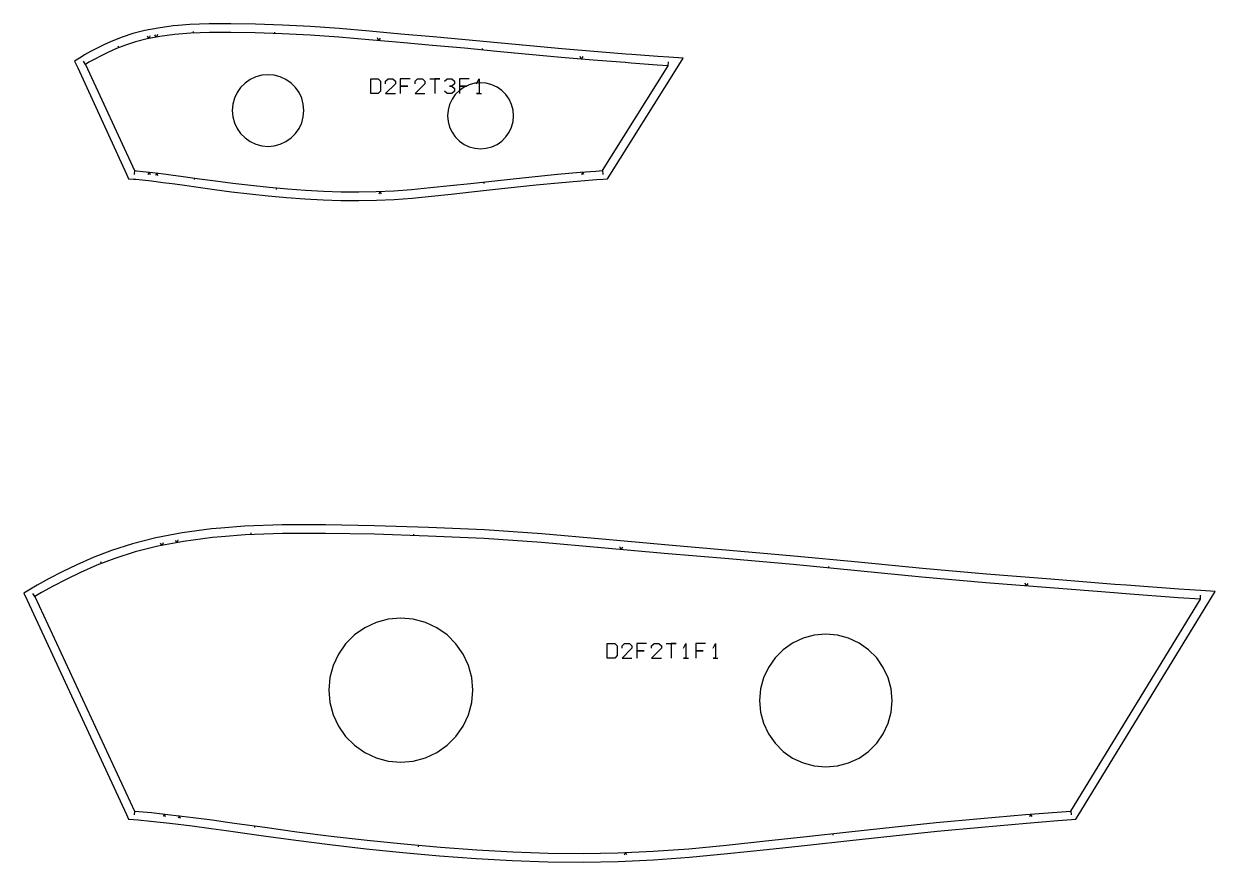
# Model space of a CAD drawing. Header units: metres. Extents: x -13 to 17753, y -154 to 3845.
# Drawn here: x 10441 to 11825, y -59 to 915 of the extents above; entities that cross this region are included whole.
import ezdxf

# ---------------------------------------------------------------- set-up
doc = ezdxf.new("R2010")
doc.units = ezdxf.units.M

msp = doc.modelspace()

# ---------------------------------------------------------------- linework, layer by layer
at = {"layer": 'Marge'}
for points in [[(10568.32, 734.16), (10570.905, 733.931), (10578.146, 733.233), (10589.202, 732.022), (10602.207, 730.429), (10613.122, 728.99), (10621.863, 727.767), (10627.275, 726.972), (10643.514, 724.687), (10662.314, 722.119), (10682.208, 719.531), (10703.349, 717.131), (10724.646, 714.93), (10746.088, 712.944), (10767.456, 711.363), (10788.496, 710.223), (10809.271, 709.475), (10829.835, 709.254), (10850.396, 709.716), (10871.052, 710.666), (10891.982, 712.1), (10914.258, 714.286), (10937.162, 716.678), (10960.849, 719.236), (10985.467, 721.966), (11010.622, 724.728), (11036.085, 727.38), (11061.802, 729.813), (11087.879, 732.112), (11106.146, 733.56), (11113.986, 734.149), (11119.026, 734.527), (11121.711, 738.809), (11198.021, 860.543), (11206.916, 874.732), (11190.206, 875.833), (11177.346, 876.68), (11147.095, 878.95), (11140.219, 879.507), (11103.058, 882.506), (11065.838, 885.482), (11028.685, 888.856), (10991.249, 892.575), (10953.868, 896.148), (10916.373, 899.507), (10878.951, 902.74), (10842.412, 906.042), (10807.356, 909.232), (10773.953, 911.542), (10741.291, 912.981), (10709.904, 914.008), (10681.289, 914.589), (10655.991, 914.553), (10633.825, 913.736), (10620.055, 912.577), (10614.297, 912.085), (10596.957, 909.693), (10581.477, 906.696), (10567.596, 903.197), (10555.209, 899.253), (10544.222, 894.987), (10534.61, 890.633), (10526.063, 886.418), (10518.305, 882.384), (10511.184, 878.422), (10507.257, 875.995), (10499.738, 871.347), (10503.429, 863.314), (10560.114, 739.946), (10562.538, 734.671)], [(10568.336, -9.963), (10573.506, -10.412), (10588.065, -11.794), (10610.306, -14.2), (10636.442, -17.369), (10658.363, -20.236), (10675.922, -22.675), (10686.814, -24.265), (10719.23, -28.803), (10756.788, -33.909), (10796.51, -39.054), (10838.626, -43.815), (10881.117, -48.188), (10923.893, -52.135), (10966.438, -55.268), (11008.317, -57.525), (11049.68, -59.007), (11090.549, -59.439), (11131.334, -58.517), (11172.406, -56.63), (11214.037, -53.785), (11258.29, -49.453), (11304.035, -44.698), (11351.371, -39.611), (11400.575, -34.185), (11450.894, -28.694), (11501.872, -23.424), (11553.398, -18.586), (11605.613, -14.02), (11642.234, -11.142), (11657.955, -9.972), (11663.067, -9.592), (11665.743, -5.22), (11816.367, 240.918), (11825.015, 255.049), (11808.482, 256.117), (11782.671, 257.783), (11722.111, 262.244), (11708.363, 263.339), (11634.05, 269.241), (11559.504, 275.116), (11485.115, 281.782), (11410.28, 289.124), (11335.578, 296.181), (11260.622, 302.822), (11185.742, 309.221), (11112.66, 315.756), (11042.768, 322.055), (10976.218, 326.613), (10911.015, 329.453), (10848.37, 331.479), (10791.364, 332.621), (10741.128, 332.551), (10697.28, 330.953), (10669.729, 328.649), (10658.75, 327.732), (10624.607, 323.072), (10594.187, 317.247), (10567.008, 310.476), (10542.808, 302.86), (10521.331, 294.62), (10502.379, 286.128), (10485.443, 277.872), (10470.134, 270.009), (10456.266, 262.402), (10448.386, 257.593), (10440.766, 252.943), (10444.524, 244.847), (10560.13, -4.21), (10562.568, -9.462)]]:
    msp.add_lwpolyline(points, close=True, dxfattribs=at)
at = {"layer": 'Patron'}
for points in [[(10569.201, 744.121), (10571.786, 743.892), (10579.105, 743.187), (10590.29, 741.962), (10603.422, 740.355), (10614.429, 738.904), (10623.248, 737.671), (10628.729, 736.866), (10644.907, 734.589), (10663.667, 732.027), (10683.498, 729.448), (10704.476, 727.067), (10725.674, 724.877), (10747.011, 722.901), (10768.193, 721.336), (10789.036, 720.209), (10809.63, 719.468), (10829.94, 719.253), (10850.169, 719.714), (10870.591, 720.655), (10891.297, 722.076), (10913.279, 724.238), (10936.124, 726.624), (10959.776, 729.178), (10984.365, 731.905), (11009.531, 734.669), (11035.049, 737.326), (11060.86, 739.768), (11087, 742.073), (11105.356, 743.529), (11113.238, 744.121), (11189.548, 865.854), (11176.597, 866.708), (11146.288, 868.983), (11139.415, 869.54), (11102.26, 872.538), (11064.933, 875.523), (11027.697, 878.905), (10990.298, 882.62), (10952.975, 886.188), (10915.512, 889.545), (10878.051, 892.78), (10841.505, 896.083), (10806.666, 899.256), (10773.513, 901.552), (10740.964, 902.986), (10709.7, 904.01), (10681.301, 904.589), (10656.354, 904.56), (10634.664, 903.771), (10620.881, 902.611), (10615.655, 902.178), (10598.848, 899.874), (10583.908, 896.996), (10570.616, 893.664), (10558.815, 889.926), (10548.344, 885.876), (10539.031, 881.663), (10530.672, 877.543), (10523.154, 873.638), (10516.442, 869.916), (10512.515, 867.489)], [(10569.201, 0), (10574.371, -0.449), (10589.01, -1.839), (10611.381, -4.258), (10637.646, -7.441), (10659.66, -10.32), (10677.298, -12.77), (10688.259, -14.37), (10720.617, -18.9), (10758.135, -24.001), (10797.795, -29.137), (10839.749, -33.879), (10882.141, -38.241), (10924.811, -42.177), (10967.172, -45.295), (11008.854, -47.54), (11050.037, -49.013), (11090.654, -49.439), (11131.106, -48.519), (11171.947, -46.641), (11213.355, -43.809), (11257.315, -39.501), (11303.001, -34.751), (11350.303, -29.668), (11399.479, -24.245), (11449.809, -18.753), (11500.844, -13.477), (11552.463, -8.63), (11604.742, -4.058), (11641.45, -1.172), (11657.213, 0), (11807.837, 246.138), (11781.936, 247.81), (11721.317, 252.276), (11707.572, 253.371), (11633.264, 259.272), (11558.611, 265.156), (11484.139, 271.83), (11409.34, 279.168), (11334.696, 286.22), (11259.771, 292.858), (11184.851, 299.261), (11111.762, 305.797), (11042.084, 312.079), (10975.782, 316.623), (10910.692, 319.459), (10848.17, 321.481), (10791.377, 322.621), (10741.489, 322.558), (10698.114, 320.988), (10670.549, 318.683), (10660.098, 317.823), (10626.483, 313.25), (10596.598, 307.542), (10570.003, 300.936), (10546.384, 293.522), (10525.418, 285.493), (10506.76, 277.139), (10490.009, 268.975), (10474.937, 261.239), (10461.475, 253.866), (10453.595, 249.057)]]:
    msp.add_lwpolyline(points, close=True, dxfattribs=at)
at = {"layer": 'Repers diag'}
for p, q in [((10512.515, 867.489), (10510.149, 871.317)), ((11189.548, 865.854), (11189.844, 870.344)), ((10569.201, 744.121), (10568.804, 739.638)), ((11113.238, 744.121), (11113.575, 739.633)), ((10453.595, 249.057), (10451.251, 252.898)), ((11807.837, 246.138), (11808.127, 250.628)), ((10569.201, 0), (10568.812, -4.483)), ((11657.213, 0), (11657.547, -4.488))]:
    msp.add_line(p, q, dxfattribs=at)
at = {"layer": 'Repers points'}
for p, q in [((10638.049, 903.895), (10637.983, 905.693)), ((10732.488, 903.264), (10732.547, 905.063)), ((10551.145, 886.96), (10550.496, 888.638)), ((10973.618, 884.215), (10973.789, 886.006)), ((10512.515, 867.489), (10511.569, 869.02)), ((10639.066, 735.411), (10638.816, 733.629)), ((10734.186, 724.089), (10734.02, 722.297)), ((10974.939, 730.859), (10975.137, 729.07)), ((10704.883, 321.233), (10704.818, 323.032)), ((10893.741, 320.007), (10893.799, 321.806)), ((10531.026, 287.64), (10530.382, 289.321)), ((11375.98, 282.32), (11376.149, 284.112)), ((10453.595, 249.057), (10452.657, 250.593)), ((10708.935, -17.265), (10708.685, -19.047)), ((11380.627, -26.324), (11380.824, -28.113)), ((10899.165, -39.811), (10898.999, -41.604))]:
    msp.add_line(p, q, dxfattribs=at)
at = {"layer": 'Repers suspente'}
for p, q in [((10586.397, 897.475), (10584.357, 900.137)), ((10587.303, 900.705), (10586.397, 897.475)), ((10595.05, 899.142), (10593.009, 901.804)), ((10595.955, 902.371), (10595.05, 899.142)), ((10852.958, 895.048), (10851.734, 898.171)), ((10854.722, 897.901), (10852.958, 895.048)), ((11088.416, 873.645), (11087.16, 876.755)), ((11090.151, 876.516), (11088.416, 873.645)), ((10586.747, 742.35), (10584.93, 739.531)), ((10587.912, 739.205), (10586.747, 742.35)), ((10595.496, 741.325), (10593.642, 738.53)), ((10596.62, 738.165), (10595.496, 741.325)), ((11089.89, 742.303), (11088.632, 739.193)), ((11091.623, 739.431), (11089.89, 742.303)), ((10854.527, 719.915), (10853.167, 716.849)), ((10856.164, 716.987), (10854.527, 719.915)), ((10601.577, 308.493), (10599.541, 311.158)), ((10602.488, 311.721), (10601.577, 308.493)), ((10618.885, 311.799), (10616.849, 314.464)), ((10619.796, 315.027), (10618.885, 311.799)), ((11134.667, 303.749), (11133.44, 306.87)), ((11136.428, 306.603), (11134.667, 303.749)), ((11605.577, 261.454), (11604.317, 264.563)), ((11607.308, 264.327), (11605.577, 261.454)), ((10604.295, -3.492), (10602.481, -6.313)), ((10605.464, -6.636), (10604.295, -3.492)), ((10621.792, -5.52), (10619.942, -8.317)), ((10622.92, -8.678), (10621.792, -5.52)), ((11610.521, -3.604), (11609.261, -6.712)), ((11612.251, -6.477), (11610.521, -3.604)), ((11139.823, -48.118), (11138.462, -51.184)), ((11141.459, -51.046), (11139.823, -48.118))]:
    msp.add_line(p, q, dxfattribs=at)
at = {"layer": 'Text'}
for p, q in [((10843.942, 850.724), (10852.513, 850.724)), ((10843.942, 833.581), (10843.942, 850.724)), ((10852.513, 850.724), (10855.37, 847.867)), ((10855.37, 847.867), (10855.37, 836.438)), ((10861.084, 847.867), (10863.942, 850.724)), ((10861.084, 845.009), (10861.084, 847.867)), ((10872.513, 845.009), (10861.084, 833.581)), ((10863.942, 850.724), (10869.656, 850.724)), ((10869.656, 850.724), (10872.513, 847.867)), ((10872.513, 847.867), (10872.513, 845.009)), ((10889.656, 850.724), (10878.227, 850.724)), ((10878.227, 850.724), (10878.227, 842.152)), ((10895.37, 847.867), (10898.227, 850.724)), ((10895.37, 845.009), (10895.37, 847.867)), ((10906.799, 845.009), (10895.37, 833.581)), ((10898.227, 850.724), (10903.942, 850.724)), ((10903.942, 850.724), (10906.799, 847.867)), ((10906.799, 847.867), (10906.799, 845.009)), ((10912.513, 850.724), (10923.942, 850.724)), ((10923.942, 850.724), (10918.227, 850.724)), ((10918.227, 850.724), (10918.227, 833.581)), ((10929.656, 847.867), (10932.513, 850.724)), ((10932.513, 850.724), (10938.227, 850.724)), ((10938.227, 850.724), (10941.084, 847.867)), ((10941.084, 845.009), (10938.227, 842.152)), ((10941.084, 847.867), (10941.084, 845.009)), ((10958.227, 850.724), (10946.799, 850.724)), ((10946.799, 850.724), (10946.799, 842.152)), ((10966.799, 845.009), (10969.656, 850.724)), ((10969.656, 850.724), (10969.656, 833.581)), ((10852.513, 833.581), (10843.942, 833.581)), ((10855.37, 836.438), (10852.513, 833.581)), ((10861.084, 833.581), (10872.513, 833.581)), ((10878.227, 842.152), (10886.799, 842.152)), ((10886.799, 842.152), (10878.227, 842.152)), ((10878.227, 842.152), (10878.227, 833.581)), ((10895.37, 833.581), (10906.799, 833.581)), ((10932.513, 833.581), (10929.656, 836.438)), ((10938.227, 833.581), (10932.513, 833.581)), ((10938.227, 842.152), (10935.37, 842.152)), ((10935.37, 842.152), (10938.227, 842.152)), ((10938.227, 842.152), (10941.084, 839.295)), ((10941.084, 836.438), (10938.227, 833.581)), ((10941.084, 839.295), (10941.084, 836.438)), ((10946.799, 842.152), (10955.37, 842.152)), ((10955.37, 842.152), (10946.799, 842.152)), ((10946.799, 842.152), (10946.799, 833.581)), ((10969.656, 833.581), (10966.799, 833.581)), ((10966.799, 833.581), (10972.513, 833.581)), ((11118.708, 194.778), (11127.28, 194.778)), ((11118.708, 177.635), (11118.708, 194.778)), ((11127.28, 194.778), (11130.137, 191.921)), ((11135.851, 191.921), (11138.708, 194.778)), ((11138.708, 194.778), (11144.422, 194.778)), ((11144.422, 194.778), (11147.28, 191.921)), ((11164.422, 194.778), (11152.994, 194.778)), ((11152.994, 194.778), (11152.994, 186.206)), ((11170.137, 191.921), (11172.994, 194.778)), ((11172.994, 194.778), (11178.708, 194.778)), ((11178.708, 194.778), (11181.565, 191.921)), ((11187.28, 194.778), (11198.708, 194.778)), ((11198.708, 194.778), (11192.994, 194.778)), ((11192.994, 194.778), (11192.994, 177.635)), ((11207.28, 189.063), (11210.137, 194.778)), ((11210.137, 194.778), (11210.137, 177.635)), ((11232.994, 194.778), (11221.565, 194.778)), ((11221.565, 194.778), (11221.565, 186.206)), ((11241.565, 189.063), (11244.422, 194.778)), ((11244.422, 194.778), (11244.422, 177.635)), ((11130.137, 180.492), (11127.28, 177.635)), ((11130.137, 191.921), (11130.137, 180.492)), ((11135.851, 189.063), (11135.851, 191.921)), ((11147.28, 189.063), (11135.851, 177.635)), ((11147.28, 191.921), (11147.28, 189.063)), ((11152.994, 186.206), (11161.565, 186.206)), ((11161.565, 186.206), (11152.994, 186.206)), ((11152.994, 186.206), (11152.994, 177.635)), ((11170.137, 189.063), (11170.137, 191.921)), ((11181.565, 189.063), (11170.137, 177.635)), ((11181.565, 191.921), (11181.565, 189.063)), ((11221.565, 186.206), (11230.137, 186.206)), ((11230.137, 186.206), (11221.565, 186.206)), ((11221.565, 186.206), (11221.565, 177.635)), ((11127.28, 177.635), (11118.708, 177.635)), ((11135.851, 177.635), (11147.28, 177.635)), ((11170.137, 177.635), (11181.565, 177.635)), ((11210.137, 177.635), (11207.28, 177.635)), ((11207.28, 177.635), (11212.994, 177.635)), ((11244.422, 177.635), (11241.565, 177.635)), ((11241.565, 177.635), (11247.28, 177.635))]:
    msp.add_line(p, q, dxfattribs=at)
at = {"layer": 'Vent'}
for points in [[(10682.889, 813.857), (10683.521, 806.63), (10685.399, 799.623), (10688.465, 793.048), (10692.626, 787.105), (10697.756, 781.976), (10703.698, 777.814), (10710.273, 774.749), (10717.281, 772.871), (10724.508, 772.239), (10731.735, 772.871), (10738.742, 774.749), (10745.317, 777.814), (10751.26, 781.976), (10756.39, 787.105), (10760.551, 793.048), (10763.617, 799.623), (10765.494, 806.63), (10766.126, 813.857), (10765.494, 821.084), (10763.617, 828.092), (10760.551, 834.667), (10756.39, 840.609), (10751.26, 845.739), (10745.317, 849.9), (10738.742, 852.966), (10731.735, 854.844), (10724.508, 855.476), (10717.281, 854.844), (10710.273, 852.966), (10703.698, 849.9), (10697.756, 845.739), (10692.626, 840.609), (10688.465, 834.667), (10685.399, 828.092), (10683.521, 821.084), (10682.889, 813.857)], [(10933.139, 807.727), (10933.721, 801.075), (10935.449, 794.625), (10938.271, 788.573), (10942.101, 783.103), (10946.823, 778.381), (10952.293, 774.551), (10958.345, 771.728), (10964.796, 770), (10971.448, 769.418), (10978.1, 770), (10984.551, 771.728), (10990.603, 774.551), (10996.073, 778.381), (11000.795, 783.103), (11004.625, 788.573), (11007.447, 794.625), (11009.175, 801.075), (11009.757, 807.727), (11009.175, 814.38), (11007.447, 820.83), (11004.625, 826.882), (11000.795, 832.352), (10996.073, 837.074), (10990.603, 840.904), (10984.551, 843.727), (10978.1, 845.455), (10971.448, 846.037), (10964.796, 845.455), (10958.345, 843.727), (10952.293, 840.904), (10946.823, 837.074), (10942.101, 832.352), (10938.271, 826.882), (10935.449, 820.83), (10933.721, 814.38), (10933.139, 807.727)], [(10795.143, 140.477), (10796.414, 125.952), (10800.188, 111.868), (10806.35, 98.653), (10814.713, 86.709), (10825.024, 76.399), (10836.968, 68.036), (10850.182, 61.874), (10864.266, 58.1), (10878.792, 56.829), (10893.317, 58.1), (10907.401, 61.874), (10920.616, 68.036), (10932.56, 76.399), (10942.87, 86.709), (10951.233, 98.653), (10957.395, 111.868), (10961.169, 125.952), (10962.44, 140.477), (10961.169, 155.003), (10957.395, 169.087), (10951.233, 182.301), (10942.87, 194.245), (10932.56, 204.555), (10920.616, 212.919), (10907.401, 219.081), (10893.317, 222.855), (10878.792, 224.125), (10864.266, 222.855), (10850.182, 219.081), (10836.968, 212.919), (10825.024, 204.555), (10814.713, 194.245), (10806.35, 182.301), (10800.188, 169.087), (10796.414, 155.003), (10795.143, 140.477)], [(11295.531, 128.37), (11296.703, 114.979), (11300.182, 101.995), (11305.863, 89.812), (11313.573, 78.801), (11323.078, 69.296), (11334.089, 61.586), (11346.272, 55.905), (11359.256, 52.426), (11372.647, 51.255), (11386.038, 52.426), (11399.022, 55.905), (11411.204, 61.586), (11422.216, 69.296), (11431.721, 78.801), (11439.431, 89.812), (11445.112, 101.995), (11448.591, 114.979), (11449.762, 128.37), (11448.591, 141.761), (11445.112, 154.745), (11439.431, 166.928), (11431.721, 177.939), (11422.216, 187.444), (11411.204, 195.154), (11399.022, 200.835), (11386.038, 204.314), (11372.647, 205.486), (11359.256, 204.314), (11346.272, 200.835), (11334.089, 195.154), (11323.078, 187.444), (11313.573, 177.939), (11305.863, 166.928), (11300.182, 154.745), (11296.703, 141.761), (11295.531, 128.37)]]:
    msp.add_lwpolyline(points, close=True, dxfattribs=at)

doc.saveas('drawing.dxf')
